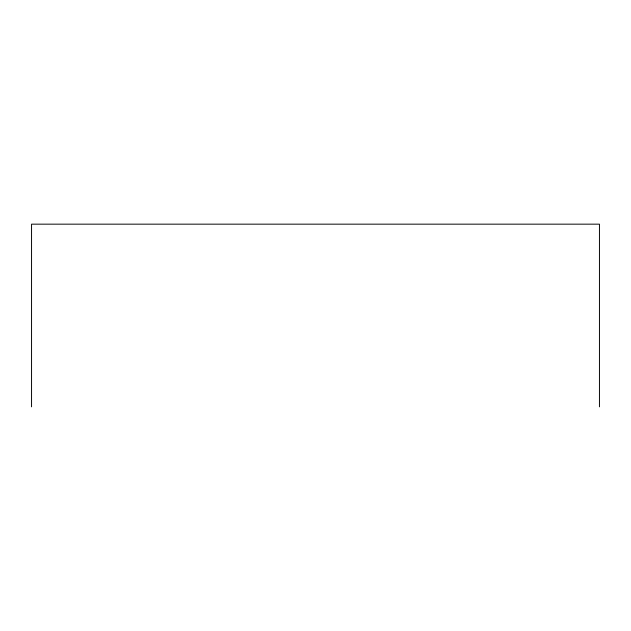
<?xml version="1.0" encoding="UTF-8"?>
<svg xmlns="http://www.w3.org/2000/svg" width="631" height="631" viewBox="0 0 631 631"><rect width="100%" height="100%" fill="white"/><g stroke="black" fill="none" stroke-linecap="round" stroke-linejoin="round"><path stroke-width="0.95" d="M599.45 406.837L599.45 224.163L31.55 224.163L31.55 406.837"/></g></svg>
